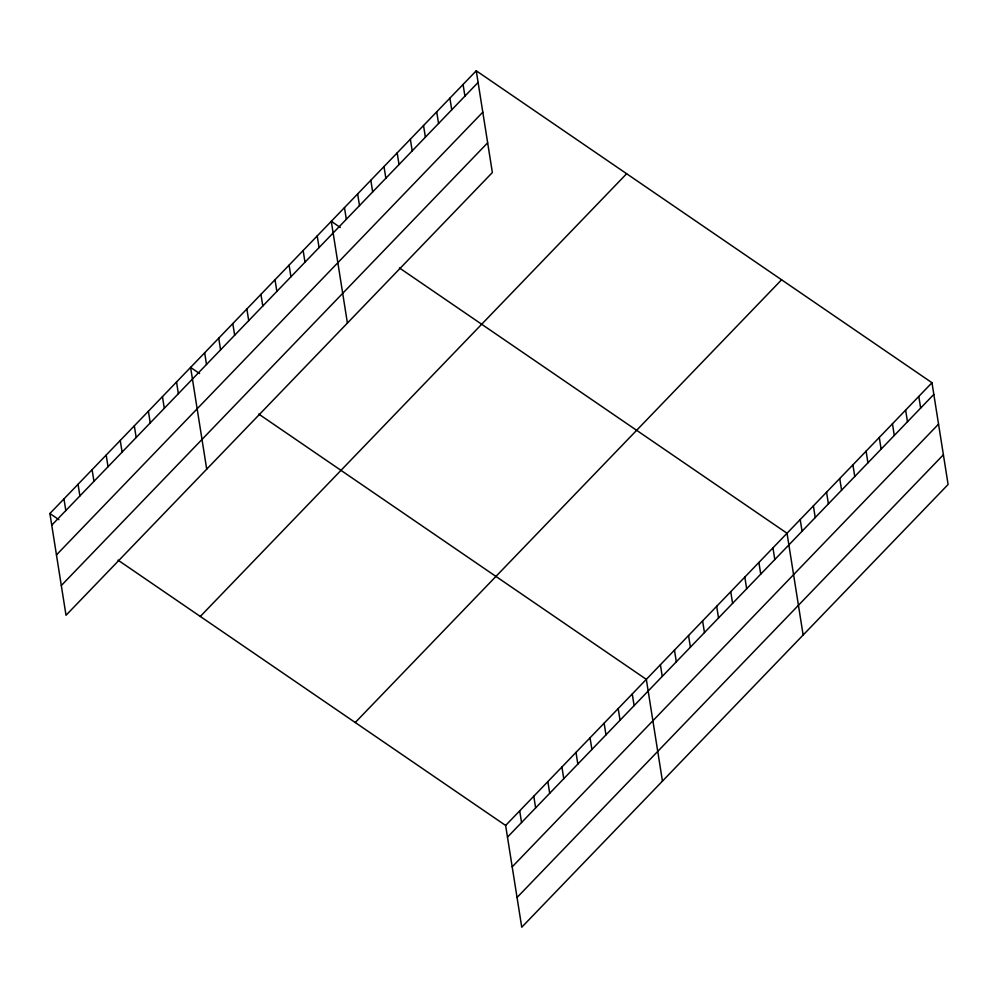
<?xml version="1.0" encoding="UTF-8"?>
<svg xmlns="http://www.w3.org/2000/svg" width="998" height="998" viewBox="0 0 998 998"><rect width="100%" height="100%" fill="white"/><g stroke="black" fill="none" stroke-linecap="round" stroke-linejoin="round"><path stroke-width="1.5" d="M476.246 70.783L492.363 172.542L66.018 615.267L49.9 513.508L476.246 70.783L931.982 382.733L948.1 484.492L521.754 927.217L505.637 825.458L118.026 560.14M51.746 525.173L478.092 82.447M56.462 554.913L482.795 112.175M61.302 585.539L487.648 142.814M200.299 616.452L626.632 173.727M355.251 722.515L781.584 279.789M505.637 825.458L931.982 382.733M507.483 837.135L933.829 394.397M512.199 866.863L938.544 424.125M517.051 897.489L943.397 454.764M340.281 227.469L331.286 221.307L347.404 323.065M399.412 267.938L787.023 533.256L803.14 635.015M199.588 373.564L190.593 367.414L206.711 469.172M258.719 414.045L646.33 679.364L662.447 781.122M49.9 513.508L58.894 519.671M918.809 396.418L920.655 408.082M905.623 410.103L907.481 421.767M892.449 423.788L894.295 435.452M879.275 437.473L881.122 449.137M866.089 451.158L867.936 462.823M852.916 464.843L854.762 476.508M839.742 478.529L841.588 490.193M826.556 492.201L828.402 503.878M813.382 505.886L815.229 517.563M800.209 519.571L802.055 531.248M772.951 547.865L774.81 559.541M758.892 562.485L760.738 574.149M744.82 577.094L746.666 588.758M730.748 591.702L732.594 603.366M716.676 606.31L718.523 617.974M702.604 620.918L704.463 632.595M688.545 635.526L690.391 647.203M674.473 650.147L676.32 661.811M660.402 664.755L662.248 676.419M632.258 693.972L634.117 705.636M618.199 708.58L620.045 720.244M604.127 723.188L605.973 734.865M590.055 737.796L591.901 749.473M575.983 752.417L577.83 764.081M463.072 84.468L464.918 96.132M561.911 767.025L563.77 778.69M449.886 98.153L451.732 109.817M547.852 781.634L549.698 793.298M436.712 111.838L438.559 123.503M533.78 796.242L535.627 807.906M423.526 125.511L425.385 137.188M519.709 810.85L521.555 822.527M410.353 139.196L412.199 150.873M397.179 152.881L399.025 164.558M383.993 166.566L385.852 178.243M370.819 180.251L372.666 191.928M357.646 193.936L359.492 205.613M344.46 207.621L346.318 219.286M317.214 235.915L319.061 247.591M303.143 250.523L305.001 262.2M289.083 265.144L290.929 276.808M275.011 279.752L276.858 291.416M260.94 294.36L262.786 306.024M246.868 308.968L248.714 320.632M232.796 323.577L234.655 335.253M218.737 338.185L220.583 349.861M204.665 352.793L206.511 364.47M176.521 382.022L178.368 393.686M162.449 396.63L164.308 408.294M148.39 411.238L150.236 422.903M134.318 425.847L136.165 437.523M120.247 440.455L122.093 452.131M106.175 455.076L108.021 466.74M92.103 469.684L93.962 481.348M78.044 484.292L79.89 495.956M63.972 498.9L65.818 510.564"/></g></svg>
